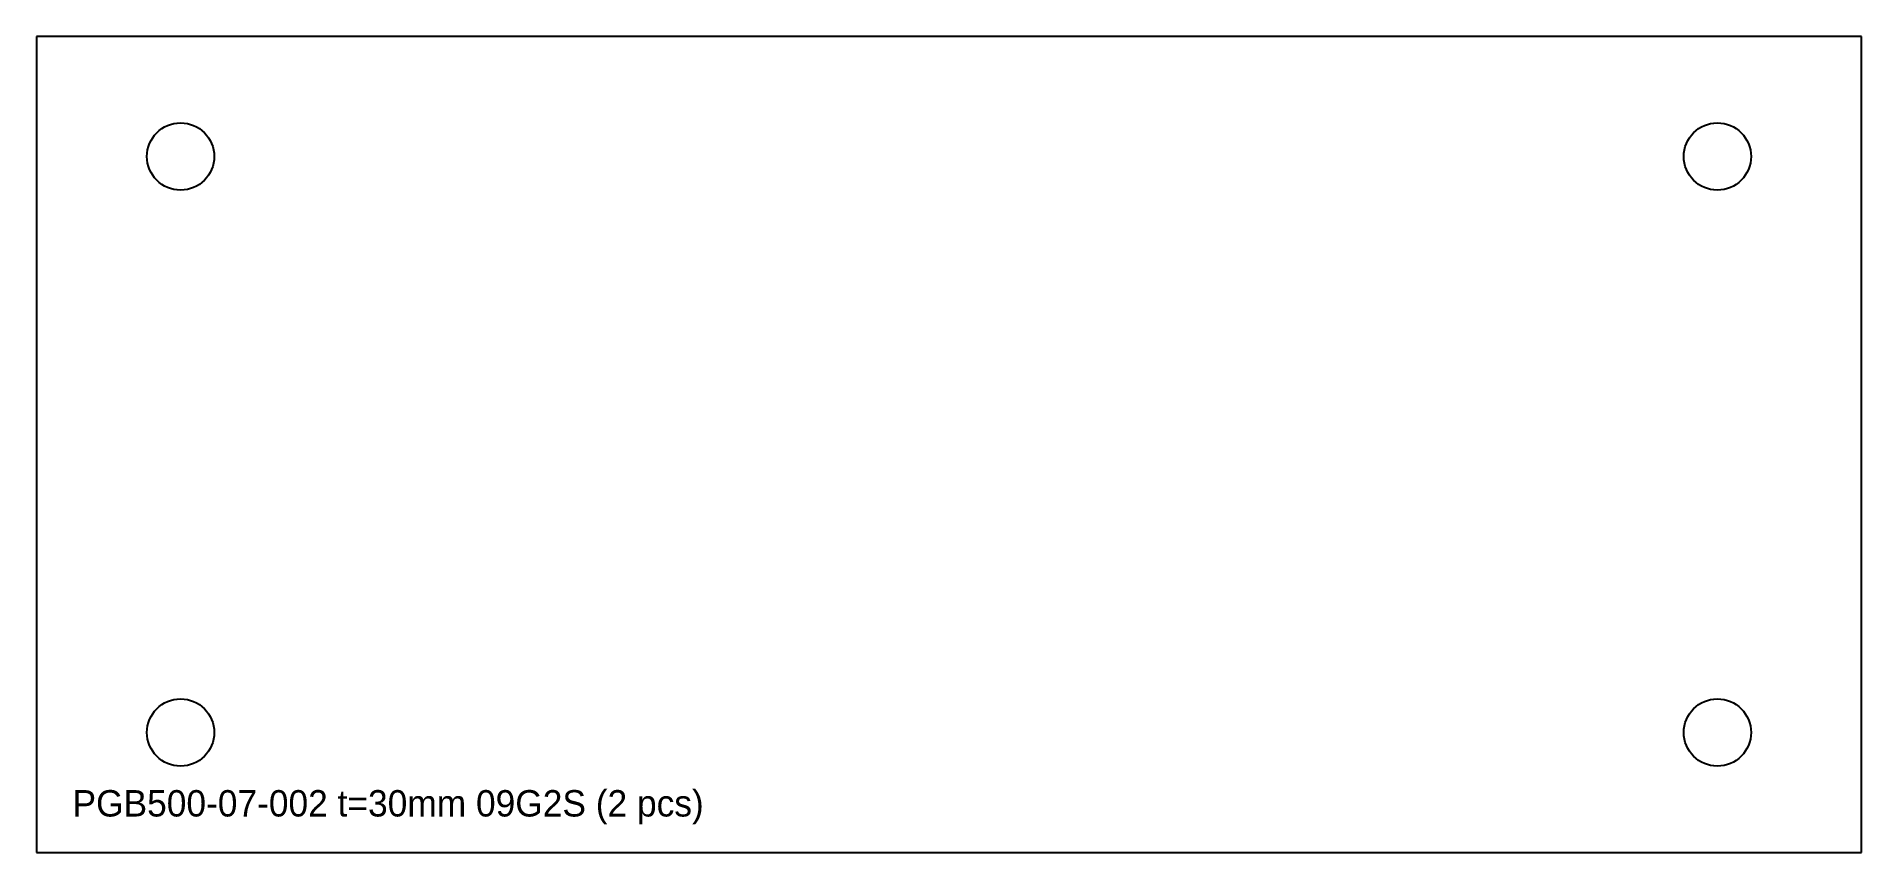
# Model space of a CAD drawing. Header units: millimetres. Extents: x -380 to 380, y -170 to 170.
import ezdxf

# ---------------------------------------------------------------- set-up
doc = ezdxf.new("R2010")
doc.units = ezdxf.units.MM

msp = doc.modelspace()

# ---------------------------------------------------------------- linework, layer by layer
at = {"layer": 'CUT_INNER'}
for centre in [(-320, 120), (320, 120), (-320, -120), (320, -120)]:
    msp.add_circle(centre, 14, dxfattribs=at)
at = {"layer": 'CUT_OUTER'}
for p, q in [((380, 170), (-380, 170)), ((-380, 170), (-380, -170)), ((380, -170), (380, 170)), ((-380, -170), (380, -170))]:
    msp.add_line(p, q, dxfattribs=at)

# ---------------------------------------------------------------- texts
at = {"layer": 'MARKING'}
msp.add_text('PGB500-07-002 t=30mm 09G2S (2 pcs)', height=11, dxfattribs=at).set_placement((-365, -155))

doc.saveas('drawing.dxf')
